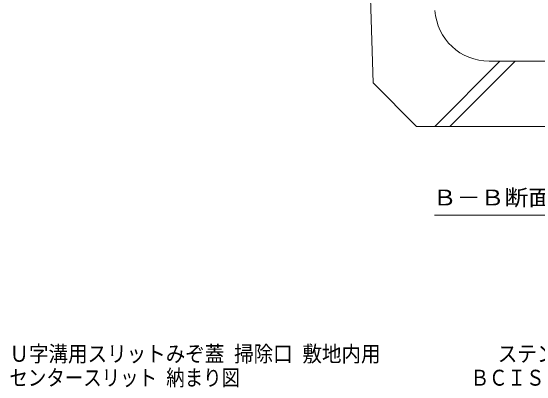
# Model space of a CAD drawing. Units: millimetres at full size, sheet at 1:5; details may follow other scales. Extents: x -1741 to 1924, y -1327 to 1336.
# Drawn here: x 378.3 to 863.7, y -1326.7 to -979.6 of the extents above; entities that cross this region are included whole.
import ezdxf
from ezdxf.enums import TextEntityAlignment as Align

# ---------------------------------------------------------------- set-up
doc = ezdxf.new("R2010")
doc.units = ezdxf.units.MM
doc.header["$LTSCALE"] = 5
for name, color, linetype, lineweight in [('4-5_0055_アルミ建具_', 7, 'Continuous', 5), ('4-F_10ﾎﾞﾙﾄ__1', 6, 'Continuous', 5), ('F-5_F-5ﾚｲﾔ', 7, 'Continuous', 5)]:
    doc.layers.add(name, color=color, linetype=linetype, lineweight=lineweight)
doc.styles.add('ＭＳ ゴシック', font='')
doc.styles.get('ＭＳ ゴシック').set_extended_font_data('MS Gothic')

msp = doc.modelspace()

# ---------------------------------------------------------------- linework, layer by layer
at = {"layer": '4-5_0055_アルミ建具_'}
msp.add_line((768.748, -1167.883), (1036.172, -1167.883), dxfattribs=at)
at = {"layer": '4-F_10ﾎﾞﾙﾄ__1'}
for p, q in [((702.46, -726.243), (712.46, -1046.242)), ((769.134, -1086.242), (829.134, -1026.243)), ((783.072, -1086.242), (843.072, -1026.243)), ((819.238, -1026.243), (985.682, -1026.243)), ((752.46, -1086.242), (712.46, -1046.242)), ((752.46, -1086.242), (1052.46, -1086.242))]:
    msp.add_line(p, q, dxfattribs=at)
msp.add_arc((819.238, -976.243), 50, 183.81407, 270, dxfattribs=at)

# ---------------------------------------------------------------- texts
at = {"layer": '4-5_0055_アルミ建具_', "color": 2, "style": 'ＭＳ ゴシック', "width": 1.1}
msp.add_text('Ｂ－Ｂ断面図\u3000Ｓ＝１：５', height=14.66, dxfattribs=at).set_placement((767.329, -1163.496), align=Align.BOTTOM_LEFT)
at = {"layer": 'F-5_F-5ﾚｲﾔ', "color": 2, "style": 'ＭＳ ゴシック'}
for s, width, p in [('Ｕ字溝用スリットみぞ蓋 掃除口 敷地内用\u3000\u3000\u3000\u3000\u3000\u3000ステンレス製スリット蓋\u3000スチール製枠', 0.9, (377.312, -1307.407)), ('センタースリット 納まり図\u3000\u3000\u3000\u3000\u3000\u3000\u3000\u3000\u3000\u3000\u3000\u3000 ＢＣＩＳＳＣ－１４Ｅ－３０６０\u3000Ｓ＝６０', 0.85, (377.312, -1329.423))]:
    msp.add_text(s, height=14.66, dxfattribs=dict(at, width=width)).set_placement(p, align=Align.BOTTOM_LEFT)

doc.saveas('drawing.dxf')
